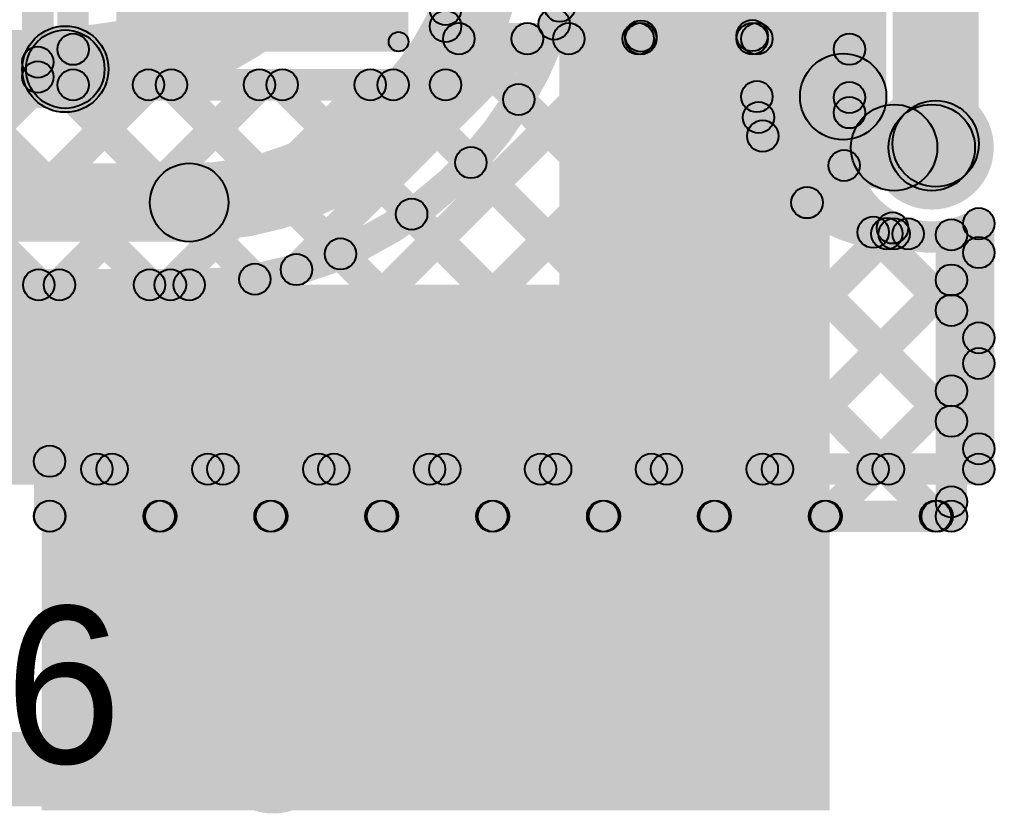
# Model space of a CAD drawing. Header units: millimetres. Extents: x -0.24 to 2.5, y 0 to 2.55.
# Drawn here: x 2.2473 to 2.496, y 0.0042 to 0.2067 of the extents above; entities that cross this region are included whole.
import ezdxf

# ---------------------------------------------------------------- set-up
doc = ezdxf.new("R2010")
doc.units = ezdxf.units.MM
doc.header["$MEASUREMENT"] = 0
for name, color, linetype in [('BottomLayer', 5, 'Continuous'), ('BottomSolder', 6, 'Continuous'), ('MultiLayer', 9, 'Continuous'), ('PadHoleLayer', 156, 'Continuous'), ('TopLayer', 1, 'Continuous'), ('TopOverlay', 2, 'Continuous'), ('TopPaste', 8, 'Continuous'), ('TopSolder', 216, 'Continuous'), ('ViaHoleLayer', 16, 'Continuous')]:
    doc.layers.add(name, color=color, linetype=linetype)

# ---------------------------------------------------------------- blocks, each defined once
blk = doc.blocks.new('C__1206_111')
at = {"layer": 'TopLayer'}
for points in [[(-0.08, 0.035), (-0.02, 0.035), (-0.02, -0.035), (-0.08, -0.035)], [(0.02, 0.035), (0.08, 0.035), (0.08, -0.035), (0.02, -0.035)]]:
    blk.add_hatch(color=1, dxfattribs=at).paths.add_polyline_path(points)
at = {"layer": 'TopOverlay'}
h = blk.add_hatch(color=2, dxfattribs=at)
edge = h.paths.add_edge_path()
edge.add_arc((-0.087, 0.042), 0.0025, 0, 360)
h = blk.add_hatch(color=2, dxfattribs=at)
edge = h.paths.add_edge_path()
edge.add_arc((-0.087, 0.042), 0.0025, 0, 360)
for points in [[(-0.087, 0.0395), (-0.087, 0.0445), (0.087, 0.0445), (0.087, 0.0395)], [(-0.0845, -0.042), (-0.0895, -0.042), (-0.0895, 0.042), (-0.0845, 0.042)], [(0.0895, -0.042), (0.0845, -0.042), (0.0845, 0.042), (0.0895, 0.042)], [(-0.087, -0.0445), (-0.087, -0.0395), (0.087, -0.0395), (0.087, -0.0445)]]:
    blk.add_hatch(color=2, dxfattribs=at).paths.add_polyline_path(points)
h = blk.add_hatch(color=2, dxfattribs=at)
edge = h.paths.add_edge_path()
edge.add_arc((0.087, 0.042), 0.0025, 0, 360)
h = blk.add_hatch(color=2, dxfattribs=at)
edge = h.paths.add_edge_path()
edge.add_arc((0.087, 0.042), 0.0025, 0, 360)
h = blk.add_hatch(color=2, dxfattribs=at)
edge = h.paths.add_edge_path()
edge.add_arc((-0.087, -0.042), 0.0025, 0, 360)
h = blk.add_hatch(color=2, dxfattribs=at)
edge = h.paths.add_edge_path()
edge.add_arc((-0.087, -0.042), 0.0025, 0, 360)
h = blk.add_hatch(color=2, dxfattribs=at)
edge = h.paths.add_edge_path()
edge.add_arc((0.087, -0.042), 0.0025, 0, 360)
h = blk.add_hatch(color=2, dxfattribs=at)
edge = h.paths.add_edge_path()
edge.add_arc((0.087, -0.042), 0.0025, 0, 360)
at = {"layer": 'TopPaste'}
for points in [[(-0.08, 0.035), (-0.02, 0.035), (-0.02, -0.035), (-0.08, -0.035)], [(0.02, 0.035), (0.08, 0.035), (0.08, -0.035), (0.02, -0.035)]]:
    blk.add_hatch(color=8, dxfattribs=at).paths.add_polyline_path(points)
at = {"layer": 'TopSolder'}
for points in [[(-0.084, 0.039), (-0.016, 0.039), (-0.016, -0.039), (-0.084, -0.039)], [(0.016, 0.039), (0.084, 0.039), (0.084, -0.039), (0.016, -0.039)]]:
    blk.add_hatch(color=216, dxfattribs=at).paths.add_polyline_path(points)
at = {"layer": 'TopOverlay'}
for centre in [(-0.087, 0.042), (-0.087, 0.042), (0.087, 0.042), (0.087, 0.042), (-0.087, -0.042), (-0.087, -0.042), (0.087, -0.042), (0.087, -0.042)]:
    blk.add_circle(centre, 0.0025, dxfattribs=at)

msp = doc.modelspace()

# ---------------------------------------------------------------- hatches: boundary and pattern name
at = {"layer": 'BottomLayer'}
for points in [[(2.385, 0.005), (2.454, 0.005), (2.454, 0.398), (2.385, 0.398)], [(2.463, 0.18291), (2.455, 0.18291), (2.455, 0.39506), (2.463, 0.39506)], [(2.492, 0.175), (2.47, 0.175), (2.47, 0.39506), (2.492, 0.39506)], [(2.38617, 0.25395), (2.39183, 0.2596), (2.46183, 0.1896), (2.45617, 0.18395)], [(2.28619, 0.07717), (2.28053, 0.08283), (2.45617, 0.25847), (2.46183, 0.25281)], [(2.3858, 0.22603), (2.39146, 0.23169), (2.48783, 0.13532), (2.48217, 0.12966)], [(2.31447, 0.07717), (2.30881, 0.08283), (2.45617, 0.23019), (2.46183, 0.22453)], [(2.38086, 0.20269), (2.38652, 0.20834), (2.48783, 0.10703), (2.48217, 0.10138)], [(2.04, 0.184), (2.04, 0.204), (2.259, 0.204), (2.259, 0.184)], [(2.34276, 0.07717), (2.3371, 0.08283), (2.45617, 0.2019), (2.46183, 0.19624)], [(2.37184, 0.18343), (2.37749, 0.18908), (2.48375, 0.08283), (2.47809, 0.07717)], [(2.35963, 0.16735), (2.36529, 0.17301), (2.45547, 0.08283), (2.44981, 0.07717)], [(2.37104, 0.07717), (2.36538, 0.08283), (2.45482, 0.17227), (2.46048, 0.16661)], [(2.1, 0.15), (2.1, 0.17), (2.2906, 0.17), (2.2906, 0.15)], [(2.34452, 0.15418), (2.35017, 0.15984), (2.42718, 0.08283), (2.42153, 0.07717)], [(2.39932, 0.07717), (2.39367, 0.08283), (2.46717, 0.15633), (2.47282, 0.15067)], [(2.489, 0.08), (2.481, 0.08), (2.481, 0.15174), (2.489, 0.15174)], [(2.32636, 0.14405), (2.33202, 0.14971), (2.3989, 0.08283), (2.39324, 0.07717)], [(2.2579, 0.07717), (2.25225, 0.08283), (2.31512, 0.14571), (2.32078, 0.14005)], [(2.158, 0.135), (2.158, 0.143), (2.2906, 0.143), (2.2906, 0.135)], [(2.21533, 0.09117), (2.20968, 0.09683), (2.25468, 0.14183), (2.26033, 0.13617)], [(2.2211, 0.13617), (2.22676, 0.14183), (2.28576, 0.08283), (2.2801, 0.07717)], [(2.24362, 0.09117), (2.23796, 0.09683), (2.28296, 0.14183), (2.28862, 0.13617)], [(2.24939, 0.13617), (2.25505, 0.14183), (2.31405, 0.08283), (2.30839, 0.07717)], [(2.27767, 0.13617), (2.28333, 0.14183), (2.34233, 0.08283), (2.33667, 0.07717)], [(2.30452, 0.13761), (2.31018, 0.14326), (2.37061, 0.08283), (2.36496, 0.07717)], [(2.42761, 0.07717), (2.42195, 0.08283), (2.48217, 0.14305), (2.48783, 0.13739)], [(2.154, 0.094), (2.444, 0.094), (2.444, 0.139), (2.154, 0.139)], [(2.253, 0.005), (2.448, 0.005), (2.448, 0.118), (2.253, 0.118)], [(2.45589, 0.07717), (2.45024, 0.08283), (2.48217, 0.11476), (2.48783, 0.10911)], [(2.158, 0.09), (2.158, 0.098), (2.255, 0.098), (2.255, 0.09)], [(2.259, 0.08), (2.251, 0.08), (2.251, 0.094), (2.259, 0.094)], [(2.48418, 0.07717), (2.47852, 0.08283), (2.48217, 0.08648), (2.48783, 0.08082)], [(2.255, 0.076), (2.255, 0.084), (2.485, 0.084), (2.485, 0.076)]]:
    msp.add_hatch(color=5, dxfattribs=at).paths.add_polyline_path(points)
h = msp.add_hatch(color=5, dxfattribs=at)
edge = h.paths.add_edge_path()
edge.add_arc((2.38512, 0.21005), 0.004, 0, 360)
h = msp.add_hatch(color=5, dxfattribs=at)
edge = h.paths.add_edge_path()
edge.add_arc((2.38369, 0.20551), 0.004, 0, 360)
h = msp.add_hatch(color=5, dxfattribs=at)
edge = h.paths.add_edge_path()
edge.add_arc((2.259, 0.194), 0.011, 0, 360)
h = msp.add_hatch(color=5, dxfattribs=at)
edge = h.paths.add_edge_path()
edge.add_arc((2.259, 0.194), 0.01, 0, 360)
h = msp.add_hatch(color=5, dxfattribs=at)
edge = h.paths.add_edge_path()
edge.add_arc((2.459, 0.19907), 0.004, 0, 360)
h = msp.add_hatch(color=5, dxfattribs=at)
edge = h.paths.add_edge_path()
edge.add_arc((2.37466, 0.18626), 0.004, 0, 360)
h = msp.add_hatch(color=5, dxfattribs=at)
edge = h.paths.add_edge_path()
edge.add_arc((2.459, 0.18677), 0.004, 0, 360)
h = msp.add_hatch(color=5, dxfattribs=at)
edge = h.paths.add_edge_path()
edge.add_arc((2.459, 0.18291), 0.004, 0, 360)
h = msp.add_hatch(color=5, dxfattribs=at)
edge = h.paths.add_edge_path()
edge.add_arc((2.459, 0.18291), 0.004, 0, 360)
h = msp.add_hatch(color=5, dxfattribs=at)
edge = h.paths.add_edge_path()
edge.add_arc((2.48, 0.174), 0.01181, 0, 360)
h = msp.add_hatch(color=5, dxfattribs=at)
edge = h.paths.add_edge_path()
edge.add_arc((2.48, 0.174), 0.011, 0, 360)
h = msp.add_hatch(color=5, dxfattribs=at)
edge = h.paths.add_edge_path()
edge.add_arc((2.481, 0.175), 0.011, 0, 360)
h = msp.add_hatch(color=5, dxfattribs=at)
edge = h.paths.add_edge_path()
edge.add_arc((2.481, 0.175), 0.011, 0, 360)
h = msp.add_hatch(color=5, dxfattribs=at)
edge = h.paths.add_edge_path()
edge.add_arc((2.36246, 0.17018), 0.004, 0, 360)
h = msp.add_hatch(color=5, dxfattribs=at)
edge = h.paths.add_edge_path()
edge.add_arc((2.45765, 0.16944), 0.004, 0, 360)
h = msp.add_hatch(color=5, dxfattribs=at)
edge = h.paths.add_edge_path()
edge.add_arc((2.2906, 0.16), 0.01, 0, 360)
h = msp.add_hatch(color=5, dxfattribs=at)
edge = h.paths.add_edge_path()
edge.add_arc((2.2906, 0.16), 0.01, 0, 360)
h = msp.add_hatch(color=5, dxfattribs=at)
edge = h.paths.add_edge_path()
edge.add_arc((2.34734, 0.15701), 0.004, 0, 360)
h = msp.add_hatch(color=5, dxfattribs=at)
edge = h.paths.add_edge_path()
edge.add_arc((2.47, 0.1535), 0.004, 0, 360)
h = msp.add_hatch(color=5, dxfattribs=at)
edge = h.paths.add_edge_path()
edge.add_arc((2.485, 0.15174), 0.004, 0, 360)
h = msp.add_hatch(color=5, dxfattribs=at)
edge = h.paths.add_edge_path()
edge.add_arc((2.485, 0.15174), 0.004, 0, 360)
h = msp.add_hatch(color=5, dxfattribs=at)
edge = h.paths.add_edge_path()
edge.add_arc((2.32919, 0.14688), 0.004, 0, 360)
h = msp.add_hatch(color=5, dxfattribs=at)
edge = h.paths.add_edge_path()
edge.add_arc((2.31795, 0.14288), 0.004, 0, 360)
h = msp.add_hatch(color=5, dxfattribs=at)
edge = h.paths.add_edge_path()
edge.add_arc((2.30735, 0.14044), 0.004, 0, 360)
h = msp.add_hatch(color=5, dxfattribs=at)
edge = h.paths.add_edge_path()
edge.add_arc((2.25222, 0.139), 0.004, 0, 360)
h = msp.add_hatch(color=5, dxfattribs=at)
edge = h.paths.add_edge_path()
edge.add_arc((2.25751, 0.139), 0.004, 0, 360)
h = msp.add_hatch(color=5, dxfattribs=at)
edge = h.paths.add_edge_path()
edge.add_arc((2.2805, 0.139), 0.004, 0, 360)
h = msp.add_hatch(color=5, dxfattribs=at)
edge = h.paths.add_edge_path()
edge.add_arc((2.28579, 0.139), 0.004, 0, 360)
h = msp.add_hatch(color=5, dxfattribs=at)
edge = h.paths.add_edge_path()
edge.add_arc((2.2906, 0.139), 0.004, 0, 360)
h = msp.add_hatch(color=5, dxfattribs=at)
edge = h.paths.add_edge_path()
edge.add_arc((2.2906, 0.139), 0.004, 0, 360)
h = msp.add_hatch(color=5, dxfattribs=at)
edge = h.paths.add_edge_path()
edge.add_arc((2.485, 0.14022), 0.004, 0, 360)
h = msp.add_hatch(color=5, dxfattribs=at)
edge = h.paths.add_edge_path()
edge.add_arc((2.485, 0.13249), 0.004, 0, 360)
h = msp.add_hatch(color=5, dxfattribs=at)
edge = h.paths.add_edge_path()
edge.add_arc((2.39787, 0.09743), 0.03, 0, 360)
h = msp.add_hatch(color=5, dxfattribs=at)
edge = h.paths.add_edge_path()
edge.add_arc((2.485, 0.11194), 0.004, 0, 360)
h = msp.add_hatch(color=5, dxfattribs=at)
edge = h.paths.add_edge_path()
edge.add_arc((2.485, 0.1042), 0.004, 0, 360)
h = msp.add_hatch(color=5, dxfattribs=at)
edge = h.paths.add_edge_path()
edge.add_arc((2.255, 0.094), 0.004, 0, 360)
h = msp.add_hatch(color=5, dxfattribs=at)
edge = h.paths.add_edge_path()
edge.add_arc((2.255, 0.094), 0.004, 0, 360)
h = msp.add_hatch(color=5, dxfattribs=at)
edge = h.paths.add_edge_path()
edge.add_arc((2.485, 0.08365), 0.004, 0, 360)
h = msp.add_hatch(color=5, dxfattribs=at)
edge = h.paths.add_edge_path()
edge.add_arc((2.255, 0.08), 0.004, 0, 360)
h = msp.add_hatch(color=5, dxfattribs=at)
edge = h.paths.add_edge_path()
edge.add_arc((2.255, 0.08), 0.004, 0, 360)
h = msp.add_hatch(color=5, dxfattribs=at)
edge = h.paths.add_edge_path()
edge.add_arc((2.25507, 0.08), 0.004, 0, 360)
h = msp.add_hatch(color=5, dxfattribs=at)
edge = h.paths.add_edge_path()
edge.add_arc((2.28293, 0.08), 0.004, 0, 360)
h = msp.add_hatch(color=5, dxfattribs=at)
edge = h.paths.add_edge_path()
edge.add_arc((2.28336, 0.08), 0.004, 0, 360)
h = msp.add_hatch(color=5, dxfattribs=at)
edge = h.paths.add_edge_path()
edge.add_arc((2.31122, 0.08), 0.004, 0, 360)
h = msp.add_hatch(color=5, dxfattribs=at)
edge = h.paths.add_edge_path()
edge.add_arc((2.31164, 0.08), 0.004, 0, 360)
h = msp.add_hatch(color=5, dxfattribs=at)
edge = h.paths.add_edge_path()
edge.add_arc((2.3395, 0.08), 0.004, 0, 360)
h = msp.add_hatch(color=5, dxfattribs=at)
edge = h.paths.add_edge_path()
edge.add_arc((2.33993, 0.08), 0.004, 0, 360)
h = msp.add_hatch(color=5, dxfattribs=at)
edge = h.paths.add_edge_path()
edge.add_arc((2.36779, 0.08), 0.004, 0, 360)
h = msp.add_hatch(color=5, dxfattribs=at)
edge = h.paths.add_edge_path()
edge.add_arc((2.36821, 0.08), 0.004, 0, 360)
h = msp.add_hatch(color=5, dxfattribs=at)
edge = h.paths.add_edge_path()
edge.add_arc((2.39607, 0.08), 0.004, 0, 360)
h = msp.add_hatch(color=5, dxfattribs=at)
edge = h.paths.add_edge_path()
edge.add_arc((2.3965, 0.08), 0.004, 0, 360)
h = msp.add_hatch(color=5, dxfattribs=at)
edge = h.paths.add_edge_path()
edge.add_arc((2.42435, 0.08), 0.004, 0, 360)
h = msp.add_hatch(color=5, dxfattribs=at)
edge = h.paths.add_edge_path()
edge.add_arc((2.42478, 0.08), 0.004, 0, 360)
h = msp.add_hatch(color=5, dxfattribs=at)
edge = h.paths.add_edge_path()
edge.add_arc((2.45264, 0.08), 0.004, 0, 360)
h = msp.add_hatch(color=5, dxfattribs=at)
edge = h.paths.add_edge_path()
edge.add_arc((2.45306, 0.08), 0.004, 0, 360)
h = msp.add_hatch(color=5, dxfattribs=at)
edge = h.paths.add_edge_path()
edge.add_arc((2.48092, 0.08), 0.004, 0, 360)
h = msp.add_hatch(color=5, dxfattribs=at)
edge = h.paths.add_edge_path()
edge.add_arc((2.48135, 0.08), 0.004, 0, 360)
h = msp.add_hatch(color=5, dxfattribs=at)
edge = h.paths.add_edge_path()
edge.add_arc((2.485, 0.08), 0.004, 0, 360)
h = msp.add_hatch(color=5, dxfattribs=at)
edge = h.paths.add_edge_path()
edge.add_arc((2.485, 0.08), 0.004, 0, 360)
h = msp.add_hatch(color=5, dxfattribs=at)
edge = h.paths.add_edge_path()
edge.add_arc((2.312, 0.02), 0.01181, 0, 360)
at = {"layer": 'BottomSolder'}
h = msp.add_hatch(color=6, dxfattribs=at)
edge = h.paths.add_edge_path()
edge.add_arc((2.48, 0.174), 0.01581, 0, 360)
h = msp.add_hatch(color=6, dxfattribs=at)
edge = h.paths.add_edge_path()
edge.add_arc((2.39787, 0.09743), 0.034, 0, 360)
h = msp.add_hatch(color=6, dxfattribs=at)
edge = h.paths.add_edge_path()
edge.add_arc((2.312, 0.02), 0.01581, 0, 360)
at = {"layer": 'MultiLayer'}
h = msp.add_hatch(color=9, dxfattribs=at)
edge = h.paths.add_edge_path()
edge.add_arc((2.39787, 0.09743), 0.03, 0, 360)
at = {"layer": 'PadHoleLayer'}
h = msp.add_hatch(color=156, dxfattribs=at)
edge = h.paths.add_edge_path()
edge.add_arc((2.39787, 0.09743), 0.03937, 0, 360)
at = {"layer": 'TopLayer'}
for points in [[(2.265, 0.19), (2.257, 0.19), (2.257, 0.36), (2.265, 0.36)], [(2.272, 0.201), (2.345, 0.201), (2.345, 0.349), (2.272, 0.349)], [(2.36, 0.19), (2.352, 0.19), (2.352, 0.346), (2.36, 0.346)], [(2.256, 0.192), (2.248, 0.192), (2.248, 0.297), (2.256, 0.297)], [(2.36339, 0.20177), (2.35539, 0.20177), (2.35539, 0.26787), (2.36339, 0.26787)], [(2.4098, 0.20177), (2.4018, 0.20177), (2.4018, 0.265), (2.4098, 0.265)], [(2.4382, 0.20177), (2.4302, 0.20177), (2.4302, 0.265), (2.4382, 0.265)], [(2.4684, 0.187), (2.4464, 0.187), (2.4464, 0.23482), (2.4684, 0.23482)], [(2.40863, 0.19962), (2.40297, 0.20527), (2.43137, 0.23367), (2.43703, 0.22801)], [(2.35883, 0.20638), (2.35317, 0.21204), (2.35657, 0.21543), (2.36222, 0.20977)], [(2.40297, 0.20886), (2.40863, 0.21451), (2.43864, 0.18451), (2.43298, 0.17885)], [(2.35317, 0.20209), (2.35883, 0.20775), (2.47175, 0.09483), (2.46609, 0.08917)], [(2.2699, 0.08917), (2.26425, 0.09483), (2.37402, 0.2046), (2.37967, 0.19894)], [(2.29819, 0.08917), (2.29253, 0.09483), (2.4023, 0.2046), (2.40796, 0.19894)], [(2.32647, 0.08917), (2.32081, 0.09483), (2.43137, 0.20538), (2.43703, 0.19973)], [(2.35939, 0.19777), (2.35939, 0.20577), (2.4058, 0.20577), (2.4058, 0.19777)], [(2.3846, 0.19894), (2.39026, 0.2046), (2.49483, 0.10003), (2.48917, 0.09438)], [(2.20683, 0.13923), (2.20117, 0.14489), (2.25817, 0.20189), (2.26383, 0.19623)], [(2.4394, 0.187), (2.4314, 0.187), (2.4314, 0.20177), (2.4394, 0.20177)], [(2.24917, 0.19296), (2.25483, 0.19861), (2.35861, 0.09483), (2.35296, 0.08917)], [(2.103, 0.188), (2.103, 0.196), (2.252, 0.196), (2.252, 0.188)], [(2.19639, 0.18917), (2.20205, 0.19483), (2.30205, 0.09483), (2.29639, 0.08917)], [(2.22467, 0.18917), (2.23033, 0.19483), (2.33033, 0.09483), (2.32467, 0.08917)], [(2.261, 0.186), (2.261, 0.194), (2.356, 0.194), (2.356, 0.186)], [(2.20683, 0.11095), (2.20117, 0.11661), (2.27739, 0.19283), (2.28305, 0.18717)], [(2.21868, 0.09451), (2.21302, 0.10017), (2.30568, 0.19283), (2.31133, 0.18717)], [(2.24162, 0.08917), (2.23596, 0.09483), (2.33396, 0.19283), (2.33962, 0.18717)], [(2.28324, 0.18717), (2.2889, 0.19283), (2.3869, 0.09483), (2.38124, 0.08917)], [(2.31153, 0.18717), (2.31718, 0.19283), (2.41518, 0.09483), (2.40953, 0.08917)], [(2.33981, 0.18717), (2.34547, 0.19283), (2.44347, 0.09483), (2.43781, 0.08917)], [(2.4704, 0.163), (2.4704, 0.185), (2.48, 0.185), (2.48, 0.163)], [(2.35476, 0.08917), (2.3491, 0.09483), (2.43405, 0.17978), (2.4397, 0.17412)], [(2.20117, 0.1561), (2.20683, 0.16176), (2.27376, 0.09483), (2.2681, 0.08917)], [(2.38304, 0.08917), (2.37738, 0.09483), (2.44535, 0.16279), (2.451, 0.15713)], [(2.41132, 0.08917), (2.40567, 0.09483), (2.46572, 0.15488), (2.47137, 0.14922)], [(2.46225, 0.14958), (2.46791, 0.15523), (2.49483, 0.12832), (2.48917, 0.12266)], [(2.4704, 0.148), (2.4704, 0.156), (2.47397, 0.156), (2.47397, 0.148)], [(2.496, 0.092), (2.488, 0.092), (2.488, 0.1546), (2.496, 0.1546)], [(2.43961, 0.08917), (2.43395, 0.09483), (2.48917, 0.15005), (2.49483, 0.14439)], [(2.46789, 0.08917), (2.46224, 0.09483), (2.48917, 0.12176), (2.49483, 0.11611)], [(2.22348, 0.088), (2.22348, 0.096), (2.492, 0.096), (2.492, 0.088)], [(1.987, 0.006), (2.327, 0.006), (2.327, 0.025), (1.987, 0.025)]]:
    msp.add_hatch(color=1, dxfattribs=at).paths.add_polyline_path(points)
h = msp.add_hatch(color=1, dxfattribs=at)
edge = h.paths.add_edge_path()
edge.add_arc((2.356, 0.20921), 0.004, 0, 360)
h = msp.add_hatch(color=1, dxfattribs=at)
edge = h.paths.add_edge_path()
edge.add_arc((2.356, 0.20492), 0.004, 0, 360)
h = msp.add_hatch(color=1, dxfattribs=at)
edge = h.paths.add_edge_path()
edge.add_arc((2.4058, 0.20244), 0.004, 0, 360)
h = msp.add_hatch(color=1, dxfattribs=at)
edge = h.paths.add_edge_path()
edge.add_arc((2.4342, 0.20255), 0.004, 0, 360)
h = msp.add_hatch(color=1, dxfattribs=at)
edge = h.paths.add_edge_path()
edge.add_arc((2.35939, 0.20177), 0.004, 0, 360)
h = msp.add_hatch(color=1, dxfattribs=at)
edge = h.paths.add_edge_path()
edge.add_arc((2.35939, 0.20177), 0.004, 0, 360)
h = msp.add_hatch(color=1, dxfattribs=at)
edge = h.paths.add_edge_path()
edge.add_arc((2.37685, 0.20177), 0.004, 0, 360)
h = msp.add_hatch(color=1, dxfattribs=at)
edge = h.paths.add_edge_path()
edge.add_arc((2.38743, 0.20177), 0.004, 0, 360)
h = msp.add_hatch(color=1, dxfattribs=at)
edge = h.paths.add_edge_path()
edge.add_arc((2.40513, 0.20177), 0.004, 0, 360)
h = msp.add_hatch(color=1, dxfattribs=at)
edge = h.paths.add_edge_path()
edge.add_arc((2.4058, 0.20177), 0.004, 0, 360)
h = msp.add_hatch(color=1, dxfattribs=at)
edge = h.paths.add_edge_path()
edge.add_arc((2.4058, 0.20177), 0.004, 0, 360)
h = msp.add_hatch(color=1, dxfattribs=at)
edge = h.paths.add_edge_path()
edge.add_arc((2.4342, 0.20177), 0.004, 0, 360)
h = msp.add_hatch(color=1, dxfattribs=at)
edge = h.paths.add_edge_path()
edge.add_arc((2.4354, 0.20177), 0.004, 0, 360)
h = msp.add_hatch(color=1, dxfattribs=at)
edge = h.paths.add_edge_path()
edge.add_arc((2.261, 0.19906), 0.004, 0, 360)
h = msp.add_hatch(color=1, dxfattribs=at)
edge = h.paths.add_edge_path()
edge.add_arc((2.252, 0.19579), 0.004, 0, 360)
h = msp.add_hatch(color=1, dxfattribs=at)
edge = h.paths.add_edge_path()
edge.add_arc((2.4574, 0.187), 0.011, 0, 360)
h = msp.add_hatch(color=1, dxfattribs=at)
edge = h.paths.add_edge_path()
edge.add_arc((2.4574, 0.187), 0.011, 0, 360)
h = msp.add_hatch(color=1, dxfattribs=at)
edge = h.paths.add_edge_path()
edge.add_arc((2.252, 0.192), 0.004, 0, 360)
h = msp.add_hatch(color=1, dxfattribs=at)
edge = h.paths.add_edge_path()
edge.add_arc((2.252, 0.192), 0.004, 0, 360)
h = msp.add_hatch(color=1, dxfattribs=at)
edge = h.paths.add_edge_path()
edge.add_arc((2.261, 0.19), 0.004, 0, 360)
h = msp.add_hatch(color=1, dxfattribs=at)
edge = h.paths.add_edge_path()
edge.add_arc((2.261, 0.19), 0.004, 0, 360)
h = msp.add_hatch(color=1, dxfattribs=at)
edge = h.paths.add_edge_path()
edge.add_arc((2.28022, 0.19), 0.004, 0, 360)
h = msp.add_hatch(color=1, dxfattribs=at)
edge = h.paths.add_edge_path()
edge.add_arc((2.28607, 0.19), 0.004, 0, 360)
h = msp.add_hatch(color=1, dxfattribs=at)
edge = h.paths.add_edge_path()
edge.add_arc((2.30851, 0.19), 0.004, 0, 360)
h = msp.add_hatch(color=1, dxfattribs=at)
edge = h.paths.add_edge_path()
edge.add_arc((2.31435, 0.19), 0.004, 0, 360)
h = msp.add_hatch(color=1, dxfattribs=at)
edge = h.paths.add_edge_path()
edge.add_arc((2.33679, 0.19), 0.004, 0, 360)
h = msp.add_hatch(color=1, dxfattribs=at)
edge = h.paths.add_edge_path()
edge.add_arc((2.34264, 0.19), 0.004, 0, 360)
h = msp.add_hatch(color=1, dxfattribs=at)
edge = h.paths.add_edge_path()
edge.add_arc((2.356, 0.19), 0.004, 0, 360)
h = msp.add_hatch(color=1, dxfattribs=at)
edge = h.paths.add_edge_path()
edge.add_arc((2.356, 0.19), 0.004, 0, 360)
h = msp.add_hatch(color=1, dxfattribs=at)
edge = h.paths.add_edge_path()
edge.add_arc((2.4354, 0.187), 0.004, 0, 360)
h = msp.add_hatch(color=1, dxfattribs=at)
edge = h.paths.add_edge_path()
edge.add_arc((2.4354, 0.187), 0.004, 0, 360)
h = msp.add_hatch(color=1, dxfattribs=at)
edge = h.paths.add_edge_path()
edge.add_arc((2.43581, 0.18168), 0.004, 0, 360)
h = msp.add_hatch(color=1, dxfattribs=at)
edge = h.paths.add_edge_path()
edge.add_arc((2.4704, 0.174), 0.011, 0, 360)
h = msp.add_hatch(color=1, dxfattribs=at)
edge = h.paths.add_edge_path()
edge.add_arc((2.4704, 0.174), 0.011, 0, 360)
h = msp.add_hatch(color=1, dxfattribs=at)
edge = h.paths.add_edge_path()
edge.add_arc((2.48, 0.174), 0.01181, 0, 360)
h = msp.add_hatch(color=1, dxfattribs=at)
edge = h.paths.add_edge_path()
edge.add_arc((2.48, 0.174), 0.011, 0, 360)
h = msp.add_hatch(color=1, dxfattribs=at)
edge = h.paths.add_edge_path()
edge.add_arc((2.43688, 0.17695), 0.004, 0, 360)
h = msp.add_hatch(color=1, dxfattribs=at)
edge = h.paths.add_edge_path()
edge.add_arc((2.44818, 0.15996), 0.004, 0, 360)
h = msp.add_hatch(color=1, dxfattribs=at)
edge = h.paths.add_edge_path()
edge.add_arc((2.492, 0.1546), 0.004, 0, 360)
h = msp.add_hatch(color=1, dxfattribs=at)
edge = h.paths.add_edge_path()
edge.add_arc((2.492, 0.1546), 0.004, 0, 360)
h = msp.add_hatch(color=1, dxfattribs=at)
edge = h.paths.add_edge_path()
edge.add_arc((2.46508, 0.15241), 0.004, 0, 360)
h = msp.add_hatch(color=1, dxfattribs=at)
edge = h.paths.add_edge_path()
edge.add_arc((2.46855, 0.15205), 0.004, 0, 360)
h = msp.add_hatch(color=1, dxfattribs=at)
edge = h.paths.add_edge_path()
edge.add_arc((2.4704, 0.152), 0.004, 0, 360)
h = msp.add_hatch(color=1, dxfattribs=at)
edge = h.paths.add_edge_path()
edge.add_arc((2.4704, 0.152), 0.004, 0, 360)
h = msp.add_hatch(color=1, dxfattribs=at)
edge = h.paths.add_edge_path()
edge.add_arc((2.47397, 0.152), 0.004, 0, 360)
h = msp.add_hatch(color=1, dxfattribs=at)
edge = h.paths.add_edge_path()
edge.add_arc((2.47397, 0.152), 0.004, 0, 360)
h = msp.add_hatch(color=1, dxfattribs=at)
edge = h.paths.add_edge_path()
edge.add_arc((2.492, 0.14722), 0.004, 0, 360)
h = msp.add_hatch(color=1, dxfattribs=at)
edge = h.paths.add_edge_path()
edge.add_arc((2.492, 0.12549), 0.004, 0, 360)
h = msp.add_hatch(color=1, dxfattribs=at)
edge = h.paths.add_edge_path()
edge.add_arc((2.39787, 0.09743), 0.03, 0, 360)
h = msp.add_hatch(color=1, dxfattribs=at)
edge = h.paths.add_edge_path()
edge.add_arc((2.492, 0.11894), 0.004, 0, 360)
h = msp.add_hatch(color=1, dxfattribs=at)
edge = h.paths.add_edge_path()
edge.add_arc((2.492, 0.0972), 0.004, 0, 360)
h = msp.add_hatch(color=1, dxfattribs=at)
edge = h.paths.add_edge_path()
edge.add_arc((2.26707, 0.092), 0.004, 0, 360)
h = msp.add_hatch(color=1, dxfattribs=at)
edge = h.paths.add_edge_path()
edge.add_arc((2.27093, 0.092), 0.004, 0, 360)
h = msp.add_hatch(color=1, dxfattribs=at)
edge = h.paths.add_edge_path()
edge.add_arc((2.29536, 0.092), 0.004, 0, 360)
h = msp.add_hatch(color=1, dxfattribs=at)
edge = h.paths.add_edge_path()
edge.add_arc((2.29922, 0.092), 0.004, 0, 360)
h = msp.add_hatch(color=1, dxfattribs=at)
edge = h.paths.add_edge_path()
edge.add_arc((2.32364, 0.092), 0.004, 0, 360)
h = msp.add_hatch(color=1, dxfattribs=at)
edge = h.paths.add_edge_path()
edge.add_arc((2.3275, 0.092), 0.004, 0, 360)
h = msp.add_hatch(color=1, dxfattribs=at)
edge = h.paths.add_edge_path()
edge.add_arc((2.35193, 0.092), 0.004, 0, 360)
h = msp.add_hatch(color=1, dxfattribs=at)
edge = h.paths.add_edge_path()
edge.add_arc((2.35579, 0.092), 0.004, 0, 360)
h = msp.add_hatch(color=1, dxfattribs=at)
edge = h.paths.add_edge_path()
edge.add_arc((2.38021, 0.092), 0.004, 0, 360)
h = msp.add_hatch(color=1, dxfattribs=at)
edge = h.paths.add_edge_path()
edge.add_arc((2.38407, 0.092), 0.004, 0, 360)
h = msp.add_hatch(color=1, dxfattribs=at)
edge = h.paths.add_edge_path()
edge.add_arc((2.4085, 0.092), 0.004, 0, 360)
h = msp.add_hatch(color=1, dxfattribs=at)
edge = h.paths.add_edge_path()
edge.add_arc((2.41235, 0.092), 0.004, 0, 360)
h = msp.add_hatch(color=1, dxfattribs=at)
edge = h.paths.add_edge_path()
edge.add_arc((2.43678, 0.092), 0.004, 0, 360)
h = msp.add_hatch(color=1, dxfattribs=at)
edge = h.paths.add_edge_path()
edge.add_arc((2.44064, 0.092), 0.004, 0, 360)
h = msp.add_hatch(color=1, dxfattribs=at)
edge = h.paths.add_edge_path()
edge.add_arc((2.46506, 0.092), 0.004, 0, 360)
h = msp.add_hatch(color=1, dxfattribs=at)
edge = h.paths.add_edge_path()
edge.add_arc((2.46892, 0.092), 0.004, 0, 360)
h = msp.add_hatch(color=1, dxfattribs=at)
edge = h.paths.add_edge_path()
edge.add_arc((2.492, 0.092), 0.004, 0, 360)
h = msp.add_hatch(color=1, dxfattribs=at)
edge = h.paths.add_edge_path()
edge.add_arc((2.492, 0.092), 0.004, 0, 360)
h = msp.add_hatch(color=1, dxfattribs=at)
edge = h.paths.add_edge_path()
edge.add_arc((2.312, 0.02), 0.01181, 0, 360)
at = {"layer": 'TopSolder'}
h = msp.add_hatch(color=216, dxfattribs=at)
edge = h.paths.add_edge_path()
edge.add_arc((2.48, 0.174), 0.01581, 0, 360)
h = msp.add_hatch(color=216, dxfattribs=at)
edge = h.paths.add_edge_path()
edge.add_arc((2.39787, 0.09743), 0.034, 0, 360)
h = msp.add_hatch(color=216, dxfattribs=at)
edge = h.paths.add_edge_path()
edge.add_arc((2.312, 0.02), 0.01581, 0, 360)
at = {"layer": 'ViaHoleLayer'}
h = msp.add_hatch(color=16, dxfattribs=at)
edge = h.paths.add_edge_path()
edge.add_arc((2.48, 0.174), 0.00787, 0, 360)
h = msp.add_hatch(color=16, dxfattribs=at)
edge = h.paths.add_edge_path()
edge.add_arc((2.312, 0.02), 0.00787, 0, 360)

# ---------------------------------------------------------------- linework, layer by layer
at = {"layer": 'BottomLayer'}
for points, const_width in [([(2.339, 0.26231, -0.368858), (2.259, 0.194)], 0.022), ([(2.368, 0.2374, -0.414214), (2.2906, 0.16)], 0.02), ([(2.389, 0.2374, -0.414214), (2.2906, 0.139)], 0.008), ([(2.485, 0.15174, -0.610681), (2.459, 0.18291)], 0.008), ([(2.481, 0.175, -0.414214), (2.48, 0.174)], 0.022)]:
    msp.add_lwpolyline(points, format="xyb", dxfattribs=dict(at, const_width=const_width))
for centre, radius in [((2.38512, 0.21005), 0.004), ((2.38369, 0.20551), 0.004), ((2.259, 0.194), 0.011), ((2.259, 0.194), 0.01), ((2.459, 0.19907), 0.004), ((2.37466, 0.18626), 0.004), ((2.459, 0.18677), 0.004), ((2.459, 0.18291), 0.004), ((2.459, 0.18291), 0.004), ((2.48, 0.174), 0.011), ((2.481, 0.175), 0.011), ((2.481, 0.175), 0.011), ((2.36246, 0.17018), 0.004), ((2.45765, 0.16944), 0.004), ((2.2906, 0.16), 0.01), ((2.2906, 0.16), 0.01), ((2.34734, 0.15701), 0.004), ((2.47, 0.1535), 0.004), ((2.485, 0.15174), 0.004), ((2.485, 0.15174), 0.004), ((2.32919, 0.14688), 0.004), ((2.31795, 0.14288), 0.004), ((2.30735, 0.14044), 0.004), ((2.25222, 0.139), 0.004), ((2.25751, 0.139), 0.004), ((2.2805, 0.139), 0.004), ((2.28579, 0.139), 0.004), ((2.2906, 0.139), 0.004), ((2.2906, 0.139), 0.004), ((2.485, 0.14022), 0.004), ((2.485, 0.13249), 0.004), ((2.485, 0.11194), 0.004), ((2.485, 0.1042), 0.004), ((2.255, 0.094), 0.004), ((2.255, 0.094), 0.004), ((2.485, 0.08365), 0.004), ((2.255, 0.08), 0.004), ((2.255, 0.08), 0.004), ((2.25507, 0.08), 0.004), ((2.28293, 0.08), 0.004), ((2.28336, 0.08), 0.004), ((2.31122, 0.08), 0.004), ((2.31164, 0.08), 0.004), ((2.3395, 0.08), 0.004), ((2.33993, 0.08), 0.004), ((2.36779, 0.08), 0.004), ((2.36821, 0.08), 0.004), ((2.39607, 0.08), 0.004), ((2.3965, 0.08), 0.004), ((2.42435, 0.08), 0.004), ((2.42478, 0.08), 0.004), ((2.45264, 0.08), 0.004), ((2.45306, 0.08), 0.004), ((2.48092, 0.08), 0.004), ((2.48135, 0.08), 0.004), ((2.485, 0.08), 0.004), ((2.485, 0.08), 0.004)]:
    msp.add_circle(centre, radius, dxfattribs=at)
at = {"layer": 'TopLayer'}
for points, const_width in [([(2.4704, 0.174, -0.414214), (2.4574, 0.187)], 0.022), ([(2.4704, 0.152, -0.414214), (2.4354, 0.187)], 0.008), ([(2.492, 0.1546, -0.208291), (2.47397, 0.152)], 0.008)]:
    msp.add_lwpolyline(points, format="xyb", dxfattribs=dict(at, const_width=const_width))
for centre, radius in [((2.356, 0.20921), 0.004), ((2.356, 0.20492), 0.004), ((2.4058, 0.20244), 0.004), ((2.4342, 0.20255), 0.004), ((2.35939, 0.20177), 0.004), ((2.35939, 0.20177), 0.004), ((2.37685, 0.20177), 0.004), ((2.38743, 0.20177), 0.004), ((2.40513, 0.20177), 0.004), ((2.4058, 0.20177), 0.004), ((2.4058, 0.20177), 0.004), ((2.4342, 0.20177), 0.004), ((2.4354, 0.20177), 0.004), ((2.261, 0.19906), 0.004), ((2.252, 0.19579), 0.004), ((2.4574, 0.187), 0.011), ((2.4574, 0.187), 0.011), ((2.252, 0.192), 0.004), ((2.252, 0.192), 0.004), ((2.261, 0.19), 0.004), ((2.261, 0.19), 0.004), ((2.28022, 0.19), 0.004), ((2.28607, 0.19), 0.004), ((2.30851, 0.19), 0.004), ((2.31435, 0.19), 0.004), ((2.33679, 0.19), 0.004), ((2.34264, 0.19), 0.004), ((2.356, 0.19), 0.004), ((2.356, 0.19), 0.004), ((2.4354, 0.187), 0.004), ((2.4354, 0.187), 0.004), ((2.43581, 0.18168), 0.004), ((2.4704, 0.174), 0.011), ((2.4704, 0.174), 0.011), ((2.48, 0.174), 0.011), ((2.43688, 0.17695), 0.004), ((2.44818, 0.15996), 0.004), ((2.492, 0.1546), 0.004), ((2.492, 0.1546), 0.004), ((2.46508, 0.15241), 0.004), ((2.46855, 0.15205), 0.004), ((2.4704, 0.152), 0.004), ((2.4704, 0.152), 0.004), ((2.47397, 0.152), 0.004), ((2.47397, 0.152), 0.004), ((2.492, 0.14722), 0.004), ((2.492, 0.12549), 0.004), ((2.492, 0.11894), 0.004), ((2.492, 0.0972), 0.004), ((2.26707, 0.092), 0.004), ((2.27093, 0.092), 0.004), ((2.29536, 0.092), 0.004), ((2.29922, 0.092), 0.004), ((2.32364, 0.092), 0.004), ((2.3275, 0.092), 0.004), ((2.35193, 0.092), 0.004), ((2.35579, 0.092), 0.004), ((2.38021, 0.092), 0.004), ((2.38407, 0.092), 0.004), ((2.4085, 0.092), 0.004), ((2.41235, 0.092), 0.004), ((2.43678, 0.092), 0.004), ((2.44064, 0.092), 0.004), ((2.46506, 0.092), 0.004), ((2.46892, 0.092), 0.004), ((2.492, 0.092), 0.004), ((2.492, 0.092), 0.004)]:
    msp.add_circle(centre, radius, dxfattribs=at)

# ---------------------------------------------------------------- block references
msp.add_blockref('C__1206_111', (2.257, 0.243))

# ---------------------------------------------------------------- texts
at = {"layer": 'TopOverlay'}
msp.add_text('U6', height=0.04, dxfattribs=at).set_placement((2.205, 0.017))

doc.saveas('drawing.dxf')
